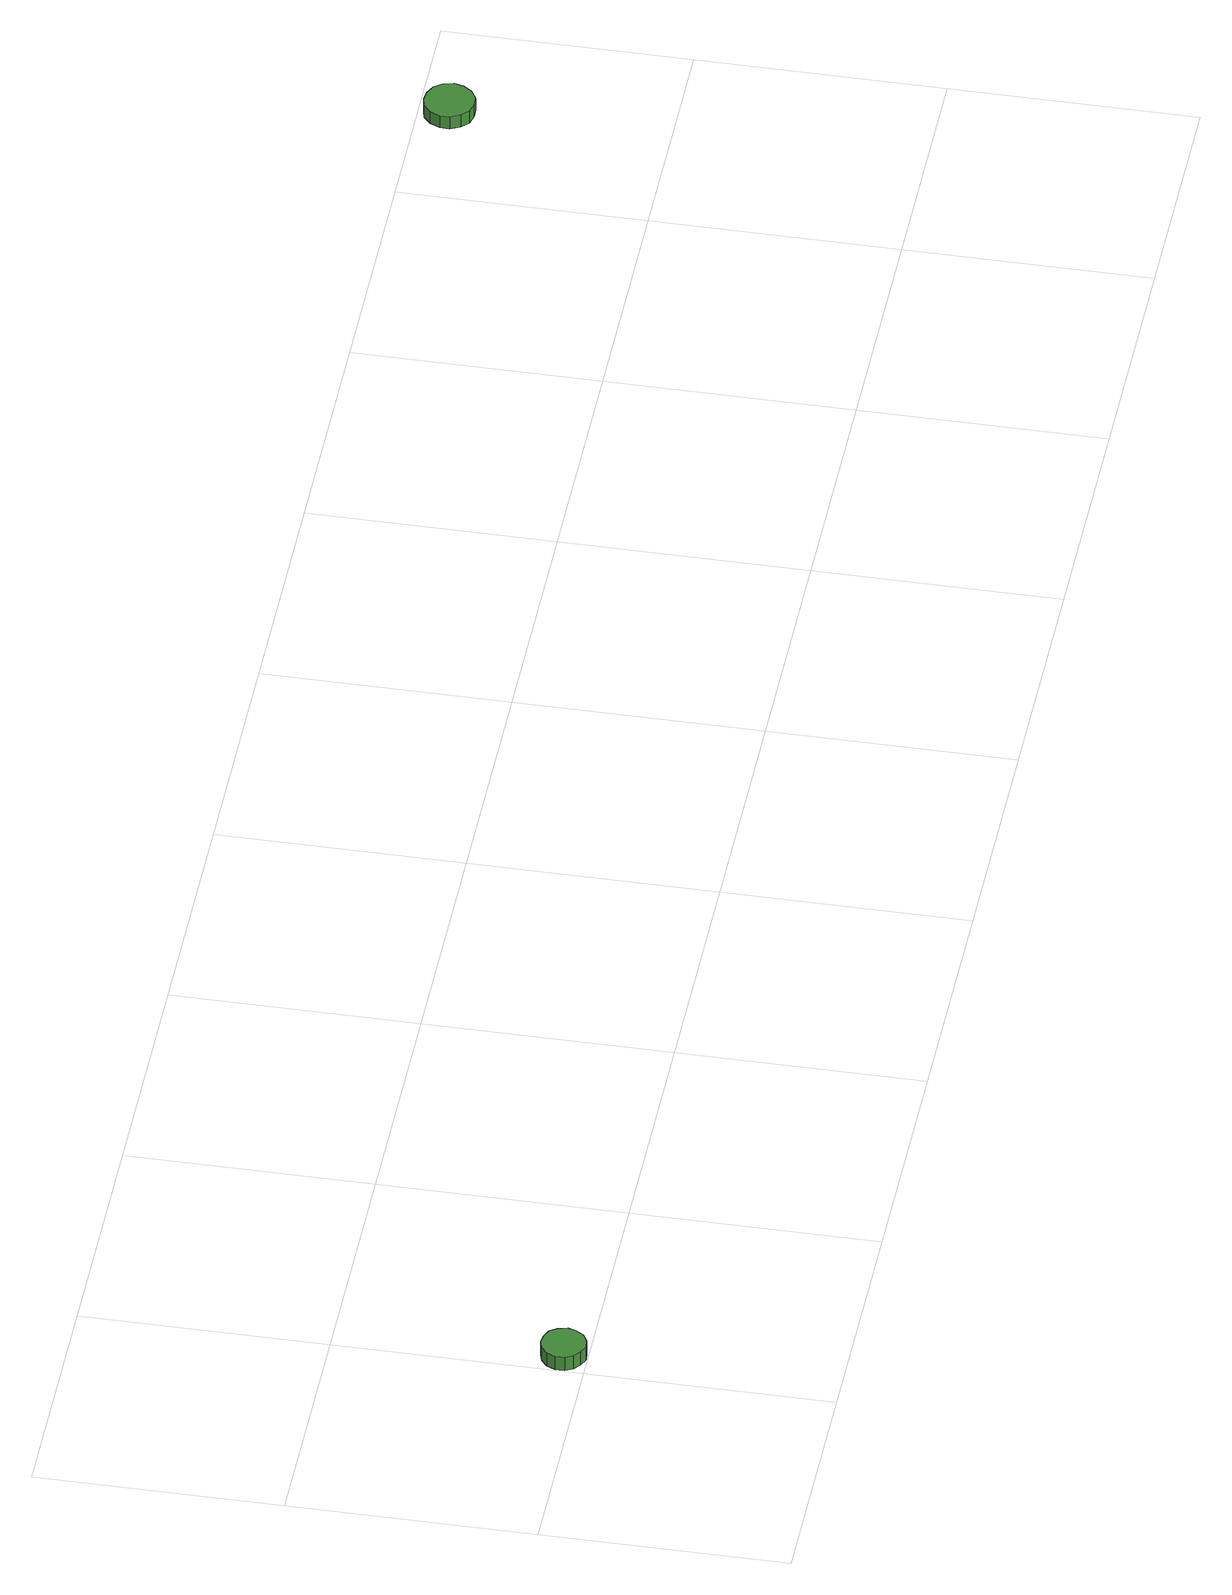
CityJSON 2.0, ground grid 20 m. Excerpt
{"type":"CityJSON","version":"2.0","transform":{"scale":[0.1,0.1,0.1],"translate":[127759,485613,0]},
"CityObjects":{
"tree1":{"type":"SolitaryVegetationObject","attributes":{"function":"something"},"geometry":[{"type":"MultiSurface","lod":"1","boundaries":[[[0,1,2,3,4,5,6,7,8,9,10,11,12,13,14]],[[15,16,17,18,19,20,21,22,23,24,25,26,27,28,29]],[[0,29,28,1]],[[1,28,27,2]],[[2,27,26,3]],[[3,26,25,4]],[[4,25,24,5]],[[5,24,23,6]],[[6,23,22,7]],[[7,22,21,8]],[[8,21,20,9]],[[9,20,19,10]],[[10,19,18,11]],[[11,18,17,12]],[[12,17,16,13]],[[13,16,15,14]],[[14,15,29,0]]]}]},
"tree2":{"type":"SolitaryVegetationObject","attributes":{"function":"something"},"geometry":[{"type":"MultiSurface","lod":"1","boundaries":[[[30,31,32,33,34,35,36,37,38,39,40,41,42,43,44]],[[45,46,47,48,49,50,51,52,53,54,55,56,57,58,59]],[[30,59,58,31]],[[31,58,57,32]],[[32,57,56,33]],[[33,56,55,34]],[[34,55,54,35]],[[35,54,53,36]],[[36,53,52,37]],[[37,52,51,38]],[[38,51,50,39]],[[39,50,49,40]],[[40,49,48,41]],[[41,48,47,42]],[[42,47,46,43]],[[43,46,45,44]],[[44,45,59,30]]]}]}
},
"vertices":[
[38,19,18],[36,27,18],[32,33,18],[25,36,18],[18,37,18],[11,35,18],[5,30,18],[2,23,18],[2,15,18],[5,9,18],[11,4,18],[18,1,18],[25,2,18],[32,6,18],[36,12,18],[36,12,5],[32,6,5],[25,2,5],[18,1,5],[11,4,5],[5,9,5],[2,15,5],[2,23,5],[5,30,5],[11,35,5],[18,37,5],[25,36,5],[32,33,5],[36,27,5],[38,19,5],
[1519,375,22],[1517,383,22],[1512,390,22],[1504,394,22],[1496,395,22],[1488,393,22],[1482,387,22],[1478,379,22],[1478,371,22],[1482,363,22],[1488,357,22],[1496,355,22],[1504,355,22],[1512,360,22],[1517,367,22],[1517,367,10],[1512,360,10],[1504,355,10],[1496,355,10],[1488,357,10],[1482,363,10],[1478,371,10],[1478,379,10],[1482,387,10],[1488,393,10],[1496,395,10],[1504,394,10],[1512,390,10],[1517,383,10],[1519,375,10]
]}
